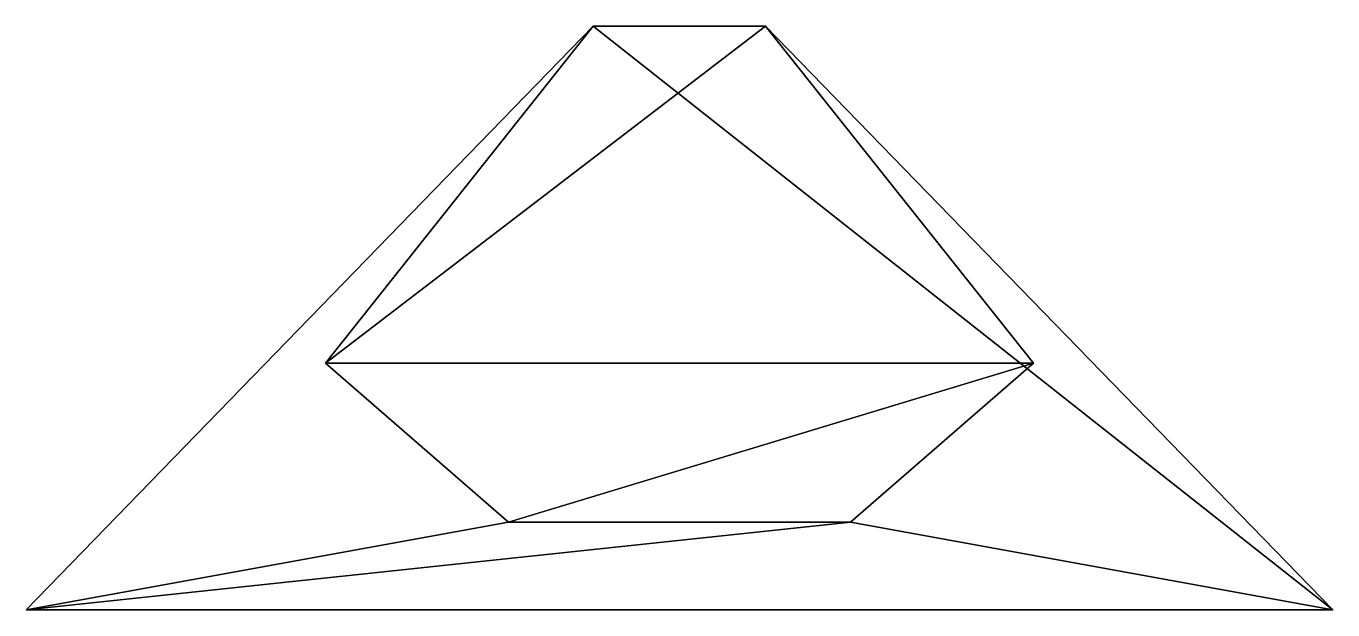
# Model space of a CAD drawing. Header units: metres. Extents: x -0.6 to 0.6, y 1.26 to 1.79.
import ezdxf

# ---------------------------------------------------------------- set-up
doc = ezdxf.new("R2010")
doc.units = ezdxf.units.M

msp = doc.modelspace()

# ---------------------------------------------------------------- linework, layer by layer
at = {"layer": 'zombie.top'}
for points in [[(-0.157431, 1.340524, 1.587467), (-0.324791, 1.485901, -0.970619), (-0.079752, 1.794304, -1.470505), (-0.59839, 1.260223, -1.378972)], [(0.596523, 1.260375, -1.378953), (-0.59839, 1.260223, -1.378972), (-0.079753, 1.794304, -1.470505)], [(0.596523, 1.260375, -1.378953), (-0.079753, 1.794304, -1.470505), (0.077712, 1.794324, -1.470503)], [(0.596523, 1.260375, -1.378953), (0.077712, 1.794324, -1.470503), (0.322832, 1.485983, -0.970609), (0.155416, 1.340564, 1.587472)], [(0.322832, 1.485983, -0.970609), (-0.324791, 1.4859, -0.970619), (-0.157431, 1.340524, 1.587467)], [(0.322832, 1.485983, -0.970609), (-0.157431, 1.340524, 1.587467), (0.155416, 1.340564, 1.587472)], [(0.155416, 1.340564, 1.587472), (-0.157431, 1.340524, 1.587467), (-0.59839, 1.260223, -1.378972)], [(0.155416, 1.340564, 1.587472), (-0.59839, 1.260223, -1.378972), (0.596523, 1.260375, -1.378953)]]:
    msp.add_3dface(points, dxfattribs=at)
at = {"layer": 'zombie.top.window'}
for points in [[(0.077712, 1.794324, -1.470503), (-0.079753, 1.794304, -1.470505), (-0.324791, 1.4859, -0.970619)], [(0.077712, 1.794324, -1.470503), (-0.324791, 1.4859, -0.970619), (0.322832, 1.485983, -0.970609)]]:
    msp.add_3dface(points, dxfattribs=at)

doc.saveas('drawing.dxf')
